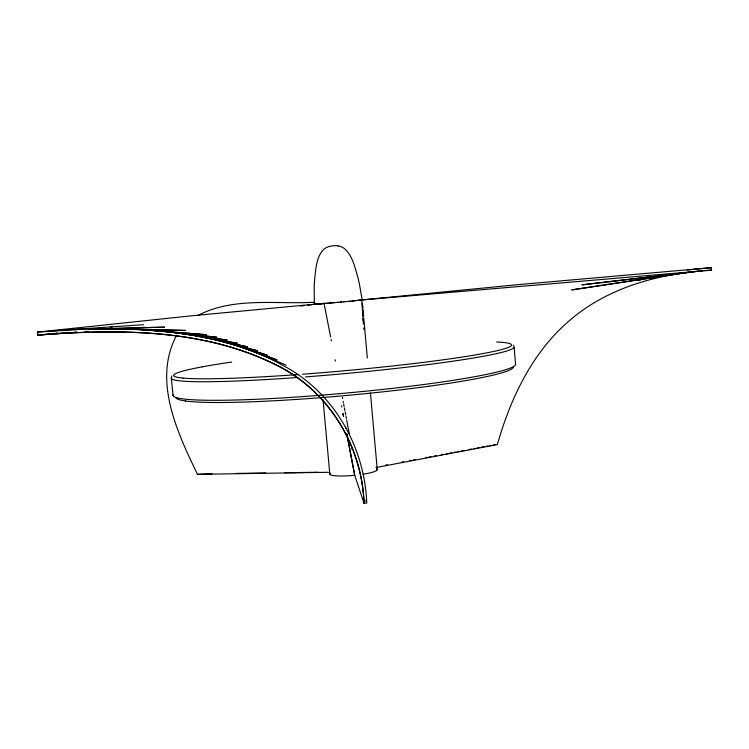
<?xml version="1.0" encoding="UTF-8"?>
<svg xmlns="http://www.w3.org/2000/svg" width="749" height="749" viewBox="0 0 749 749"><rect width="100%" height="100%" fill="white"/><g stroke="black" fill="none" stroke-linecap="round" stroke-linejoin="round"><path stroke-width="1.12" d="M314.992 303.822L314.308 303.991L315.563 304.019M171.493 376.775L171.952 375.923M176.764 335.14C152.356 380.089 177.391 432.65 197.446 474.332L328.568 472.291M315.151 303.794L314.308 303.991L315.076 304.028M361.767 299.946L518.991 284.554L711.372 267.683L711.55 270.117L361.767 299.946L363.415 324.017M197.923 315.46C233.725 296.641 275.894 304.534 314.683 302.212M197.446 474.332L212.004 473.761M638.541 280.622L640.61 279.976M322.248 303.682L324.036 303.326L330.627 336.938M376.045 467.507L497.364 444.578C510.668 397.738 532.745 351.3 570.738 319.505C603.385 291.717 645.526 277.776 687.545 272.458M401.913 462.067L403.692 461.74M409.909 460.579L411.678 460.251M413.439 459.914L415.199 459.586M425.694 457.63L427.436 457.302M429.168 456.974L430.9 456.656M434.354 456.01L436.077 455.682M441.227 454.727L443.792 454.24M446.348 453.763L448.042 453.445M449.737 453.126L451.432 452.808M453.969 452.34L455.654 452.022M457.33 451.703L459.015 451.394M461.524 450.917L464.034 450.449M469.024 449.512L471.514 449.044M473.986 448.585L475.634 448.276M477.282 447.968L478.929 447.659M481.382 447.2L483.835 446.732M486.279 446.273L487.908 445.973M489.528 445.664L491.157 445.365M493.582 444.906L495.192 444.606M385.707 465.092L387.523 464.755M361.402 299.937L362.151 299.759L358.893 300.274M685.382 272.748L571.702 289.9L681.094 273.366M687.245 270.08L691.589 269.528M689.698 272.187L694.033 271.672L581.954 284.854L702.749 270.801L696.205 271.438M358.247 300.349L356.786 300.518M50.539 333.708L37.768 335.121L37.45 332.097L191.744 315.788L324.036 303.326M55.782 333.127L57.879 332.902M98.812 328.371L101.733 328.043M110.14 327.126L112.369 326.873M300.63 306.032L304.122 305.639M307.605 305.255L312.258 304.74M314.589 304.487L322.725 303.579M693.771 269.275L711.372 267.683M354.783 300.733L362.151 299.759L359.473 284.358A211.817 208.812 15.1 0 0 357.638 276.54C354.67 266.616 352.376 255.128 343.96 248.237A13.182 13.126 58.2 0 0 339.887 246.309L338.164 245.944M355.138 300.695L352.114 301.014M353.294 300.892L354.24 300.798M350.232 301.201L352.311 300.995M350.672 301.154L347.583 301.463M348.032 301.416L343.688 301.828M344.297 301.772L337.406 302.39M340.289 302.137L341.432 302.034M337.996 302.343L331.208 302.924M37.45 332.097L81.192 329.298L164.574 327.144L89.009 329.195M333.436 302.736L334.569 302.643M332.247 302.83L325.656 303.364M704.949 270.614L711.55 270.117M328.961 303.102L330.581 302.971M326.733 303.279L327.837 303.195M325.862 303.345L322.65 303.588M324.411 303.457L320.862 303.71M55.903 333.679L77.007 332.191M85.161 331.61L87.493 331.451M142.235 327.547L144.557 327.379M76.548 332.219L37.768 335.121C118.67 328.98 205.086 328.362 278.993 366.514C329.775 392.523 361.823 446.769 364.033 503.291L366.748 503.019C364.716 447.406 334.279 393.188 284.779 366.43C226.582 333.53 157.711 327.95 92.146 328.97M84.637 331.638L88.101 331.395M142.422 327.528L144.735 327.369M321.733 303.654L314.402 304.019L314.168 288.346A200.648 198.054 -77 0 1 314.692 278.665C315.872 268.91 316.247 257.815 323.025 250.026A13.192 13.136 56.2 0 1 326.695 247.442L328.334 246.786A19.98 19.905 56.7 0 1 332.116 245.934A25.457 25.372 56.6 0 1 334.288 245.738A19.98 19.905 57.1 0 1 338.164 245.934M52.018 330.918L143.518 324.692M319.252 303.822L320.029 303.766M59.536 333.436C130.916 329.401 205.966 331.292 271.662 362.703C326.264 387.233 362.226 443.857 364.033 503.291L354.717 475.287L346.806 434.102M318.531 303.869L315.404 304.019M73.898 329.607L85.526 329.288M236.328 473.415L265.773 472.993M284.526 472.731L317.997 472.254M361.299 299.722L362.142 299.75L361.58 299.722M103.09 328.811L121.684 329.176M128.659 329.317L185.612 330.44L117.659 328.877M139.464 329.607L206.537 334.709L153.919 330.562M161.129 331.189L216.929 337.265L168.31 331.919M175.463 332.762L227.247 340.121L182.587 333.726M189.675 334.803L237.48 343.314L196.725 336.001M203.737 337.331L247.591 346.871L210.694 338.791M217.603 340.392L257.562 350.813L224.447 342.124M231.226 344.016L267.346 355.157L237.929 346.047L276.896 359.941L251.055 350.579M244.539 348.238L276.896 359.941M257.469 353.088L286.155 365.175M513.271 345.233L513.861 345.991M365.83 500.369L366.514 502.345M331.161 339.625L331.423 340.973M335.093 359.763L335.355 361.102M342.349 397.288L342.611 398.627M343.117 401.305L343.379 402.644M343.632 403.983L344.137 406.66M342.845 413.504L343.285 415.789M352.002 448.117L352.255 449.447M344.4 407.999L344.905 410.677M345.158 412.006L345.673 414.684M345.926 416.023L346.431 418.7M346.684 420.039L349.221 433.409M341.563 405.743L341.816 407.082M343.079 413.776L343.585 416.453M345.617 427.164L345.869 428.503M346.881 433.858L347.133 435.197M347.386 436.536L354.717 475.287A23.828 3.567 -5.4 0 1 330.206 473.312M171.352 378.226L173.047 395.481M323.016 399.535L329.822 474.108M362.46 303.261L362.872 307.914M363.078 310.245L363.602 316.059M363.808 318.391L367.328 357.956M370.427 392.86L377.253 469.66M515.584 364.538L514.123 346.881A172.139 11.151 -5.2 0 1 305.526 376.906M363.686 328.015L363.78 329.345M362.329 303.663L363.012 315.685M363.171 318.353L363.321 321.021M376.326 468.743A23.828 3.567 -5.4 0 1 363.068 474.229M297.306 377.505A172.139 11.151 -5.2 0 1 171.418 377.646M515.518 363.892A171.998 13.398 -5.2 0 1 344.297 393.234A171.998 13.398 -5.2 0 1 173.103 394.789M496.681 341.965A169.639 10.673 -5.2 0 1 500.95 349.736A170.426 10.72 -5.2 0 1 480.324 354.062A168.628 10.617 -5.1 0 1 462.919 356.945A170.407 10.72 -5.2 0 1 426.574 361.982A169.648 10.683 -5.2 0 1 302.512 374.228M298.13 374.556A169.648 10.683 -5.2 0 1 256.139 377.187A170.379 10.72 -5.2 0 1 220.131 378.601A168.656 10.617 -5.2 0 1 203.016 378.797A170.426 10.72 -5.1 0 1 183.009 378.086M183.112 378.086A169.648 10.683 -5.2 0 1 202.38 366.823M202.286 366.823A170.51 10.739 -5.1 0 1 227.2 362.731A168.431 10.589 -5.2 0 1 231.703 362.067M513.299 367.356A169.461 13.501 -5.2 0 1 502.832 372.525A170.248 13.566 -5.2 0 1 482.29 377.515A168.459 13.435 -5.2 0 1 464.923 380.745A170.229 13.557 -5.2 0 1 428.662 386.269M428.728 386.25A169.461 13.501 -5.2 0 1 258.527 401.52M185.443 400.968A169.461 13.501 -5.2 0 1 176.062 397.972M258.424 401.539A170.201 13.557 -5.2 0 1 222.425 402.494A168.478 13.435 -5.2 0 1 205.292 402.344A170.248 13.566 -5.2 0 1 185.246 400.987"/></g></svg>
